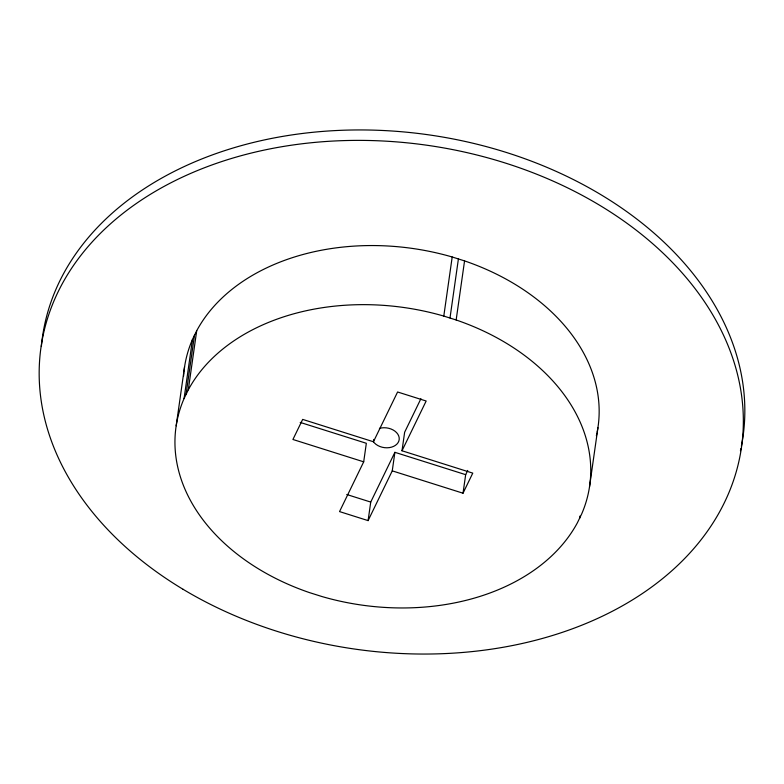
<?xml version="1.0" encoding="UTF-8"?>
<svg xmlns="http://www.w3.org/2000/svg" width="784" height="784" viewBox="0 0 784 784"><rect width="100%" height="100%" fill="white"/><g stroke="black" fill="none" stroke-linecap="round" stroke-linejoin="round"><path stroke-width="1.18" d="M176.175 425.83L184.583 366.745M184.073 398.537L188.297 389.844A208.907 150.273 8.1 0 1 443.793 316.079L456.151 319.98A208.907 150.273 8.1 0 1 581.62 514.079L577.396 522.771A208.907 150.273 8.1 0 1 321.901 596.526L309.543 592.626A208.907 150.273 8.1 0 1 184.073 398.537L192.482 339.443L196.706 330.75A208.907 150.273 8.1 0 1 452.201 256.985L464.559 260.896A208.907 150.273 8.1 0 1 597.114 432.337M186.092 394.156L194.501 335.062M188.297 389.844L196.706 330.75M392.255 470.861L463.021 493.214L465.667 474.673L394.891 452.319L392.255 470.861L368.098 520.615L339.541 511.589L363.698 461.835L366.334 443.293L300.203 422.409M363.698 461.835L292.922 439.481L302.673 419.401L373.439 441.755L373.772 439.432M368.098 520.615L370.734 502.074L394.891 452.319M463.021 493.214L472.772 473.124L402.006 450.771L404.642 432.239L420.92 398.703M443.793 316.079L452.201 256.985M450.006 317.961L458.415 258.877M456.151 319.98L464.559 260.896M579.611 518.449L579.954 516.039M589.519 486.776L597.927 427.692M373.439 441.755L397.596 391.99L426.163 401.016L402.006 450.771M465.667 474.673L467.715 470.439M346.744 494.498L370.734 502.074M596.879 433.493A208.907 150.273 8.1 0 1 596.369 435.806M183.574 376.134A208.907 150.273 8.1 0 1 183.858 372.596M183.975 371.42A208.907 150.273 8.1 0 1 192.482 339.443M41.366 346.518A353.8 254.496 8.1 0 1 428.691 134.838A353.8 254.496 8.1 0 1 741.37 446.272M740.919 448.517A353.8 254.496 8.1 0 1 740.429 450.751M379.427 428.387A13.818 9.937 8.1 0 1 397.831 434.199A13.818 9.937 8.1 0 1 391.549 447.145A13.818 9.937 8.1 0 1 373.145 441.333M183.084 589.303A353.8 254.496 8.1 0 0 741.262 448.82A353.8 254.496 8.1 0 0 249.43 153.517A353.8 254.496 8.1 0 0 183.084 589.303"/></g></svg>
